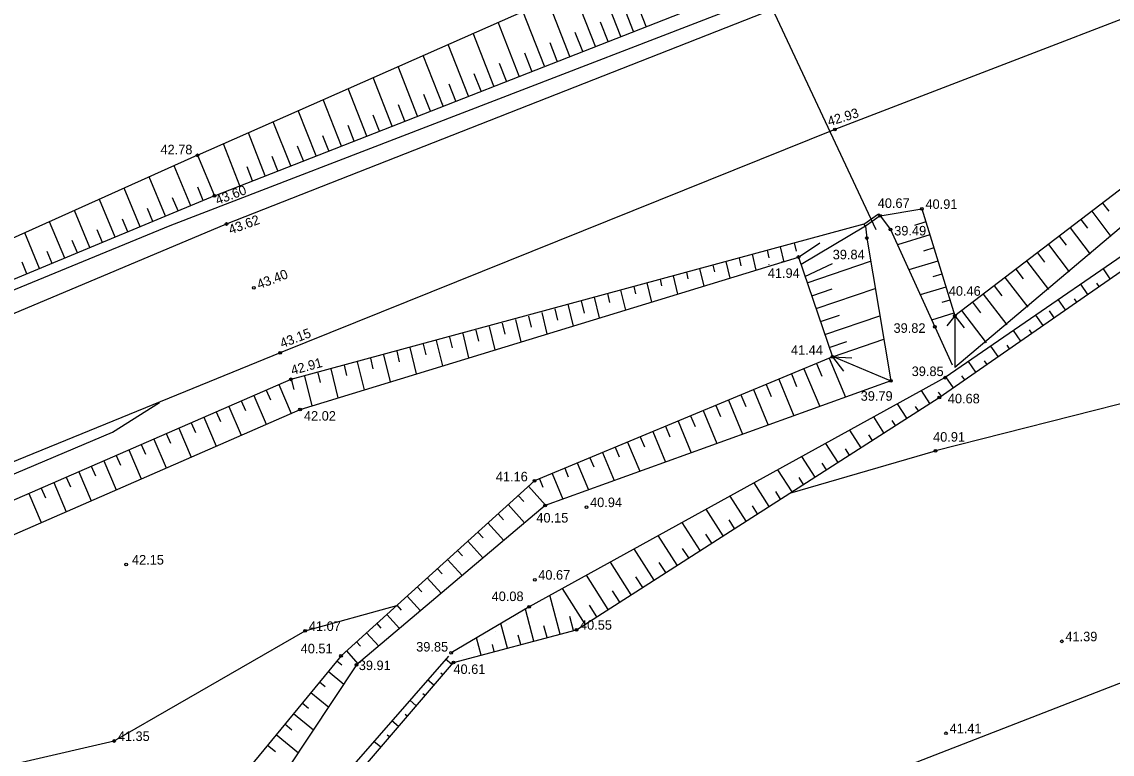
# Model space of a CAD drawing. Extents: x 642058 to 655509, y 6458707 to 6469679.
# Drawn here: x 642132.4 to 642212.3, y 6458766.1 to 6458819.8 of the extents above; entities that cross this region are included whole.
import ezdxf

# ---------------------------------------------------------------- set-up
doc = ezdxf.new("R2010")
doc.units = 0
for name, color, linetype in [('HALJASTUS', 7, 'Continuous'), ('KORGUS', 7, 'Continuous'), ('MOOTKORG', 7, 'Continuous'), ('RELJEEF', 7, 'Continuous'), ('TEE', 7, 'Continuous'), ('TRUUP', 7, 'Continuous')]:
    doc.layers.add(name, color=color, linetype=linetype)

msp = doc.modelspace()

# ---------------------------------------------------------------- linework, layer by layer
at = {"layer": 'HALJASTUS'}
for points in [[(642254.412, 6458814.569), (642226.877, 6458806.357), (642214.377, 6458792.151), (642199.345, 6458788.331)], [(642188.672, 6458785.232), (642199.345, 6458788.331)], [(642114.239, 6458761.324), (642139.127, 6458767.061), (642153.136, 6458775.134), (642159.839, 6458776.997)]]:
    msp.add_lwpolyline(points, dxfattribs=at)
at = {"layer": 'KORGUS'}
for centre in [(642191.975, 6458811.904), (642145.227, 6458810.007), (642146.481, 6458807.038), (642198.351, 6458806.081), (642195.286, 6458805.563), (642147.353, 6458804.972), (642196.038, 6458804.575), (642194.302, 6458803.942), (642189.298, 6458802.549), (642149.358, 6458800.291), (642200.757, 6458798.235), (642199.294, 6458797.425), (642151.293, 6458795.517), (642191.795, 6458795.233), (642152.089, 6458793.58), (642196.071, 6458793.467), (642200.051, 6458793.704), (642199.627, 6458792.243), (642152.751, 6458791.364), (642199.345, 6458788.331), (642169.952, 6458786.145), (642170.72, 6458784.335), (642173.761, 6458784.206), (642140, 6458780), (642169.961, 6458778.886), (642169.548, 6458776.902), (642153.136, 6458775.134), (642173.025, 6458775.218), (642208.61, 6458774.37), (642155.757, 6458773.305), (642163.829, 6458773.517), (642156.902, 6458772.654), (642163.999, 6458772.82), (642139.127, 6458767.061), (642200.116, 6458767.625)]:
    msp.add_circle(centre, 0.1, dxfattribs=at)
at = {"layer": 'RELJEEF'}
for p, q in [((642178.132, 6458819.456), (642176.423, 6458823.813)), ((642176.27, 6458818.725), (642174.592, 6458823.003)), ((642174.409, 6458817.995), (642172.762, 6458822.193)), ((642172.547, 6458817.264), (642170.931, 6458821.383)), ((642170.685, 6458816.534), (642169.1, 6458820.573)), ((642177.201, 6458819.091), (642176.637, 6458820.53)), ((642168.823, 6458815.803), (642167.27, 6458819.763)), ((642175.34, 6458818.36), (642174.785, 6458819.773)), ((642166.961, 6458815.073), (642165.439, 6458818.952)), ((642173.478, 6458817.63), (642172.934, 6458819.016)), ((642165.099, 6458814.343), (642163.609, 6458818.142)), ((642171.616, 6458816.899), (642171.082, 6458818.259)), ((642163.238, 6458813.612), (642161.778, 6458817.332)), ((642169.754, 6458816.169), (642169.231, 6458817.502)), ((642161.376, 6458812.882), (642159.948, 6458816.522)), ((642167.892, 6458815.438), (642167.38, 6458816.745)), ((642159.514, 6458812.151), (642158.117, 6458815.712)), ((642166.03, 6458814.708), (642165.528, 6458815.988)), ((642157.652, 6458811.421), (642156.286, 6458814.902)), ((642164.169, 6458813.977), (642163.677, 6458815.231)), ((642162.307, 6458813.247), (642161.825, 6458814.474)), ((642155.79, 6458810.69), (642154.456, 6458814.091)), ((642160.445, 6458812.516), (642159.974, 6458813.717)), ((642163.264, 6458813.84), (642163.264, 6458813.84)), ((642153.929, 6458809.96), (642152.625, 6458813.281)), ((642158.583, 6458811.786), (642158.123, 6458812.959)), ((642152.067, 6458809.229), (642150.795, 6458812.471)), ((642156.721, 6458811.055), (642156.271, 6458812.202)), ((642150.205, 6458808.499), (642148.964, 6458811.661)), ((642154.859, 6458810.325), (642154.42, 6458811.445)), ((642148.343, 6458807.768), (642147.134, 6458810.851)), ((642152.998, 6458809.594), (642152.568, 6458810.688)), ((642145.227, 6458810.007), (642146.481, 6458807.038)), ((642151.136, 6458808.864), (642150.717, 6458809.931)), ((642144.735, 6458806.311), (642143.517, 6458809.238)), ((642149.274, 6458808.134), (642148.866, 6458809.174)), ((642142.888, 6458805.543), (642141.692, 6458808.418)), ((642141.042, 6458804.775), (642139.867, 6458807.598)), ((642145.658, 6458806.695), (642145.249, 6458807.68)), ((642139.195, 6458804.006), (642138.042, 6458806.778)), ((642141.965, 6458805.159), (642141.57, 6458806.109)), ((642143.812, 6458805.927), (642143.409, 6458806.894)), ((642211.593, 6458806.51), (642212.052, 6458805.91)), ((642137.349, 6458803.238), (642136.217, 6458805.958)), ((642140.119, 6458804.39), (642139.731, 6458805.323)), ((642195.286, 6458805.563), (642198.351, 6458806.081)), ((642210.799, 6458805.903), (642212.206, 6458804.061)), ((642135.502, 6458802.47), (642134.392, 6458805.137)), ((642138.272, 6458803.622), (642137.891, 6458804.537)), ((642194.217, 6458804.806), (642189.497, 6458801.998)), ((642198.644, 6458805.125), (642197.809, 6458804.869)), ((642209.209, 6458804.689), (642210.681, 6458802.762)), ((642210.004, 6458805.296), (642210.484, 6458804.668)), ((642133.656, 6458801.701), (642132.567, 6458804.317)), ((642136.426, 6458802.854), (642136.052, 6458803.752)), ((642198.937, 6458804.169), (642196.556, 6458803.438)), ((642208.414, 6458804.082), (642208.916, 6458803.426)), ((642134.579, 6458802.085), (642134.213, 6458802.966)), ((642186.998, 6458803.044), (642187.132, 6458802.489)), ((642187.958, 6458803.304), (642188.23, 6458802.176)), ((642188.994, 6458803.585), (642189.139, 6458802.986)), ((642189.298, 6458802.549), (642190.871, 6458803.596)), ((642199.23, 6458803.213), (642198.478, 6458802.982)), ((642207.62, 6458803.475), (642209.157, 6458801.463)), ((642132.732, 6458801.317), (642132.373, 6458802.18)), ((642183.976, 6458802.224), (642184.269, 6458801.01)), ((642184.941, 6458802.486), (642185.081, 6458801.908)), ((642185.907, 6458802.748), (642186.185, 6458801.596)), ((642188.083, 6458802.256), (642188.101, 6458802.182)), ((642189.055, 6458802.49), (642189.056, 6458802.485)), ((642189.944, 6458800.656), (642194.589, 6458802.242)), ((642199.524, 6458802.257), (642197.392, 6458801.603)), ((642206.03, 6458802.261), (642207.632, 6458800.164)), ((642206.825, 6458802.868), (642207.348, 6458802.183)), ((642181.079, 6458801.439), (642181.195, 6458800.957)), ((642182.045, 6458801.701), (642182.353, 6458800.423)), ((642183.01, 6458801.963), (642183.132, 6458801.458)), ((642187.111, 6458802.021), (642187.121, 6458801.977)), ((642189.754, 6458801.123), (642191.795, 6458802.084)), ((642205.235, 6458801.655), (642205.78, 6458800.941)), ((642212.164, 6458800.953), (642211.654, 6458801.686)), ((642178.183, 6458800.654), (642178.521, 6458799.251)), ((642179.148, 6458800.916), (642179.264, 6458800.436)), ((642180.114, 6458801.177), (642180.437, 6458799.837)), ((642199.817, 6458801.3), (642199.148, 6458801.095)), ((642204.441, 6458801.048), (642206.108, 6458798.865)), ((642210.522, 6458799.812), (642210.007, 6458800.553)), ((642211.343, 6458800.382), (642211.172, 6458800.628)), ((642175.286, 6458799.868), (642175.446, 6458799.205)), ((642176.251, 6458800.13), (642176.605, 6458798.664)), ((642177.217, 6458800.392), (642177.35, 6458799.84)), ((642190.267, 6458799.71), (642191.764, 6458800.221)), ((642190.59, 6458798.763), (642194.926, 6458800.244)), ((642200.11, 6458800.344), (642198.227, 6458799.767)), ((642202.851, 6458799.834), (642204.583, 6458797.566)), ((642203.646, 6458800.441), (642204.212, 6458799.699)), ((642172.389, 6458799.083), (642172.773, 6458797.491)), ((642173.355, 6458799.345), (642173.577, 6458798.422)), ((642174.32, 6458799.607), (642174.689, 6458798.078)), ((642200.403, 6458799.388), (642199.817, 6458799.209)), ((642202.056, 6458799.227), (642202.644, 6458798.457)), ((642208.879, 6458798.67), (642208.359, 6458799.419)), ((642209.7, 6458799.241), (642209.528, 6458799.489)), ((642169.511, 6458798.222), (642169.708, 6458797.406)), ((642170.477, 6458798.48), (642170.857, 6458796.905)), ((642171.444, 6458798.738), (642171.642, 6458797.914)), ((642190.913, 6458797.817), (642192.307, 6458798.293)), ((642191.236, 6458796.87), (642195.264, 6458798.246)), ((642200.696, 6458798.432), (642199.063, 6458797.931)), ((642200.757, 6458798.235), (642200.183, 6458797.507)), ((642200.757, 6458798.235), (642200.755, 6458794.453)), ((642200.757, 6458798.235), (642201.444, 6458797.347)), ((642201.262, 6458798.62), (642203.058, 6458796.267)), ((642207.237, 6458797.529), (642206.711, 6458798.286)), ((642208.058, 6458798.1), (642207.705, 6458798.608)), ((642208.058, 6458798.1), (642207.884, 6458798.351)), ((642166.611, 6458797.45), (642167.025, 6458795.732)), ((642167.578, 6458797.707), (642167.773, 6458796.898)), ((642168.544, 6458797.965), (642168.941, 6458796.319)), ((642163.712, 6458796.677), (642163.903, 6458795.883)), ((642164.678, 6458796.935), (642165.109, 6458795.146)), ((642165.645, 6458797.192), (642165.838, 6458796.391)), ((642191.795, 6458795.233), (642195.56, 6458796.53)), ((642205.594, 6458796.388), (642205.063, 6458797.152)), ((642206.415, 6458796.959), (642206.239, 6458797.212)), ((642160.812, 6458795.904), (642161.277, 6458793.973)), ((642161.778, 6458796.162), (642161.968, 6458795.375)), ((642162.745, 6458796.419), (642163.193, 6458794.56)), ((642191.559, 6458795.924), (642192.85, 6458796.365)), ((642203.952, 6458795.247), (642203.415, 6458796.019)), ((642204.773, 6458795.818), (642204.595, 6458796.074)), ((642157.912, 6458795.132), (642158.098, 6458794.359)), ((642158.879, 6458795.389), (642159.361, 6458793.387)), ((642159.845, 6458795.647), (642160.033, 6458794.867)), ((642191.546, 6458795.129), (642192.738, 6458792.266)), ((642191.795, 6458795.233), (642192.589, 6458794.173)), ((642191.795, 6458795.233), (642193.204, 6458795.159)), ((642191.895, 6458795.233), (642196.071, 6458793.467)), ((642203.13, 6458794.677), (642202.951, 6458794.935)), ((642155.013, 6458794.359), (642155.529, 6458792.214)), ((642155.979, 6458794.616), (642156.164, 6458793.851)), ((642156.946, 6458794.874), (642157.445, 6458792.801)), ((642189.7, 6458794.361), (642190.854, 6458791.588)), ((642190.623, 6458794.745), (642191.014, 6458793.806)), ((642202.309, 6458794.106), (642201.768, 6458794.885)), ((642152.113, 6458793.586), (642152.295, 6458792.832)), ((642153.085, 6458793.82), (642153.613, 6458791.628)), ((642154.057, 6458794.054), (642154.229, 6458793.343)), ((642187.853, 6458793.593), (642188.97, 6458790.909)), ((642188.777, 6458793.977), (642189.155, 6458793.067)), ((642200.666, 6458792.965), (642200.115, 6458793.759)), ((642201.488, 6458793.536), (642201.285, 6458793.827)), ((642150.278, 6458792.791), (642150.584, 6458792.089)), ((642151.195, 6458793.19), (642152.111, 6458791.085)), ((642186.007, 6458792.825), (642187.086, 6458790.23)), ((642186.93, 6458793.209), (642187.296, 6458792.329)), ((642198.938, 6458791.802), (642198.328, 6458792.755)), ((642199.777, 6458792.347), (642199.575, 6458792.638)), ((642148.444, 6458791.993), (642148.75, 6458791.29)), ((642149.361, 6458792.392), (642150.279, 6458790.284)), ((642184.16, 6458792.056), (642185.202, 6458789.552)), ((642185.083, 6458792.441), (642185.437, 6458791.591)), ((642197.254, 6458790.724), (642196.572, 6458791.788)), ((642197.971, 6458791.728), (642197.971, 6458791.728)), ((642198.926, 6458792.025), (642198.926, 6458792.025)), ((642199.845, 6458792.394), (642199.845, 6458792.394)), ((642146.61, 6458791.195), (642146.917, 6458790.491)), ((642147.527, 6458791.594), (642148.446, 6458789.483)), ((642182.314, 6458791.288), (642183.318, 6458788.873)), ((642183.237, 6458791.672), (642183.578, 6458790.852)), ((642198.096, 6458791.263), (642197.881, 6458791.599)), ((642144.776, 6458790.397), (642145.083, 6458789.691)), ((642145.693, 6458790.796), (642146.614, 6458788.682)), ((642179.544, 6458790.136), (642179.86, 6458789.376)), ((642180.467, 6458790.52), (642181.434, 6458788.195)), ((642181.39, 6458790.904), (642181.719, 6458790.114)), ((642195.569, 6458789.646), (642194.817, 6458790.821)), ((642196.411, 6458790.185), (642196.172, 6458790.558)), ((642142.943, 6458789.598), (642143.25, 6458788.892)), ((642143.86, 6458789.997), (642144.781, 6458787.881)), ((642177.697, 6458789.367), (642178.001, 6458788.637)), ((642178.621, 6458789.752), (642179.551, 6458787.516)), ((642193.884, 6458788.568), (642193.061, 6458789.854)), ((642194.727, 6458789.107), (642194.464, 6458789.517)), ((642141.109, 6458788.8), (642141.417, 6458788.093)), ((642142.026, 6458789.199), (642142.948, 6458787.08)), ((642175.851, 6458788.599), (642176.142, 6458787.899)), ((642176.774, 6458788.983), (642177.667, 6458786.837)), ((642192.2, 6458787.49), (642191.306, 6458788.887)), ((642139.275, 6458788.002), (642139.583, 6458787.294)), ((642140.192, 6458788.401), (642141.116, 6458786.279)), ((642174.004, 6458787.831), (642174.283, 6458787.161)), ((642174.927, 6458788.215), (642175.783, 6458786.159)), ((642190.515, 6458786.412), (642189.55, 6458787.92)), ((642193.042, 6458788.029), (642192.756, 6458788.476)), ((642137.441, 6458787.204), (642137.75, 6458786.495)), ((642138.358, 6458787.603), (642139.283, 6458785.478)), ((642172.158, 6458787.063), (642172.424, 6458786.422)), ((642173.081, 6458787.447), (642173.899, 6458785.48)), ((642188.831, 6458785.334), (642187.795, 6458786.953)), ((642191.358, 6458786.951), (642191.048, 6458787.435)), ((642135.608, 6458786.405), (642135.916, 6458785.696)), ((642136.524, 6458786.804), (642137.45, 6458784.677)), ((642170.311, 6458786.294), (642170.565, 6458785.684)), ((642171.234, 6458786.679), (642172.015, 6458784.802)), ((642189.673, 6458785.873), (642189.339, 6458786.394)), ((642133.774, 6458785.607), (642134.083, 6458784.897)), ((642134.691, 6458786.006), (642135.618, 6458783.876)), ((642169.499, 6458785.735), (642170.754, 6458784.347)), ((642187.146, 6458784.255), (642186.039, 6458785.986)), ((642187.988, 6458784.794), (642187.631, 6458785.353)), ((642132.857, 6458785.208), (642133.785, 6458783.075)), ((642168.757, 6458785.064), (642169.165, 6458784.613)), ((642185.462, 6458783.177), (642184.283, 6458785.019)), ((642167.274, 6458783.723), (642167.667, 6458783.288)), ((642168.016, 6458784.393), (642169.217, 6458783.065)), ((642183.777, 6458782.099), (642182.528, 6458784.051)), ((642186.304, 6458783.716), (642185.923, 6458784.312)), ((642166.532, 6458783.052), (642167.689, 6458781.773)), ((642182.093, 6458781.021), (642180.772, 6458783.084)), ((642184.619, 6458782.638), (642184.215, 6458783.271)), ((642165.791, 6458782.381), (642166.169, 6458781.963)), ((642182.935, 6458781.56), (642182.507, 6458782.229)), ((642165.049, 6458781.71), (642166.161, 6458780.481)), ((642180.408, 6458779.943), (642179.017, 6458782.117)), ((642164.308, 6458781.039), (642164.671, 6458780.638)), ((642178.723, 6458778.865), (642177.261, 6458781.15)), ((642181.25, 6458780.482), (642180.798, 6458781.188)), ((642163.566, 6458780.368), (642164.633, 6458779.189)), ((642177.039, 6458777.787), (642175.505, 6458780.183)), ((642179.566, 6458779.404), (642179.09, 6458780.147)), ((642162.083, 6458779.027), (642163.104, 6458777.897)), ((642162.824, 6458779.697), (642163.172, 6458779.313)), ((642175.354, 6458776.709), (642173.75, 6458779.216)), ((642177.881, 6458778.326), (642177.382, 6458779.106)), ((642161.341, 6458778.356), (642161.674, 6458777.988)), ((642169.938, 6458778.778), (642169.938, 6458778.778)), ((642173.67, 6458775.631), (642171.994, 6458778.249)), ((642160.6, 6458777.685), (642161.576, 6458776.605)), ((642171.832, 6458774.901), (642171.077, 6458777.744)), ((642176.197, 6458777.248), (642175.674, 6458778.065)), ((642159.858, 6458777.014), (642160.176, 6458776.663)), ((642169.899, 6458774.388), (642169.274, 6458776.739)), ((642169.481, 6458776.852), (642169.481, 6458776.852)), ((642174.512, 6458776.17), (642173.965, 6458777.024)), ((642159.116, 6458776.343), (642160.048, 6458775.314)), ((642168.675, 6458776.259), (642168.675, 6458776.259)), ((642172.798, 6458775.158), (642172.525, 6458776.186)), ((642157.633, 6458775.002), (642158.519, 6458774.022)), ((642158.375, 6458775.672), (642158.678, 6458775.338)), ((642167.064, 6458775.075), (642167.064, 6458775.075)), ((642167.966, 6458773.874), (642167.486, 6458775.681)), ((642167.87, 6458775.667), (642167.87, 6458775.667)), ((642170.865, 6458774.644), (642170.635, 6458775.512)), ((642156.892, 6458774.331), (642157.179, 6458774.012)), ((642166.033, 6458773.361), (642165.698, 6458774.623)), ((642166.258, 6458774.482), (642166.258, 6458774.482)), ((642166.999, 6458773.617), (642166.864, 6458774.129)), ((642168.932, 6458774.131), (642168.748, 6458774.824)), ((642156.15, 6458773.66), (642156.991, 6458772.73)), ((642165.453, 6458773.89), (642165.453, 6458773.89)), ((642155.458, 6458772.941), (642155.811, 6458772.651)), ((642163.872, 6458772.672), (642163.425, 6458773.055)), ((642163.872, 6458772.672), (642163.872, 6458772.672)), ((642164.647, 6458773.297), (642164.647, 6458773.297)), ((642154.823, 6458772.169), (642155.963, 6458771.231)), ((642163.221, 6458771.913), (642163.07, 6458772.042)), ((642163.221, 6458771.913), (642163.221, 6458771.913)), ((642154.188, 6458771.397), (642154.595, 6458771.062)), ((642162.571, 6458771.153), (642162.109, 6458771.549)), ((642162.571, 6458771.153), (642162.571, 6458771.153)), ((642153.552, 6458770.625), (642154.856, 6458769.552)), ((642161.92, 6458770.394), (642161.764, 6458770.528)), ((642161.92, 6458770.394), (642161.92, 6458770.394)), ((642152.917, 6458769.852), (642153.379, 6458769.473)), ((642161.269, 6458769.635), (642160.793, 6458770.043)), ((642161.269, 6458769.635), (642161.269, 6458769.635)), ((642152.282, 6458769.08), (642153.748, 6458767.874)), ((642159.968, 6458768.116), (642159.477, 6458768.536)), ((642160.619, 6458768.875), (642160.457, 6458769.013)), ((642160.619, 6458768.875), (642160.619, 6458768.875)), ((642151.646, 6458768.308), (642152.162, 6458767.883)), ((642159.968, 6458768.116), (642159.968, 6458768.116)), ((642151.011, 6458767.536), (642152.641, 6458766.195)), ((642158.667, 6458766.597), (642158.161, 6458767.03)), ((642159.317, 6458767.356), (642159.151, 6458767.499)), ((642159.317, 6458767.356), (642159.317, 6458767.356)), ((642150.376, 6458766.763), (642150.946, 6458766.294)), ((642158.667, 6458766.597), (642158.667, 6458766.597))]:
    msp.add_line(p, q, dxfattribs=at)
for points in [[(642145.227, 6458810.007), (642182.437, 6458826.475), (642222.545, 6458838.915), (642263.808, 6458852.589), (642308.13, 6458867.735), (642359.577, 6458886.625), (642403.664, 6458899.367), (642447.593, 6458911.698), (642490.361, 6458926.264), (642533.617, 6458939.47)], [(642146.481, 6458807.038), (642186.548, 6458822.758), (642223.507, 6458836.906), (642264.627, 6458851.14), (642308.576, 6458866.243), (642360.701, 6458883.951), (642404.536, 6458897.153), (642448.077, 6458910.301), (642490.959, 6458923.893), (642535.156, 6458936.352)], [(642366.858, 6458866.688), (642314.719, 6458846.362), (642270.782, 6458834.257), (642230.977, 6458819.636), (642217.814, 6458808.839), (642200.755, 6458794.453)], [(642269.914, 6458836.464), (642229.225, 6458822.896), (642216.446, 6458810.216), (642200.757, 6458798.235)], [(642230.977, 6458819.636), (642218.901, 6458806.671), (642200.051, 6458793.704)], [(642163.999, 6458772.82), (642173.025, 6458775.218), (642199.627, 6458792.243), (642219.757, 6458806.228), (642229.634, 6458812.677), (642232.809, 6458813.785)], [(642145.227, 6458810.007), (642104.714, 6458791.799), (642063.815, 6458776.808), (642058.428, 6458774.008)], [(642146.481, 6458807.038), (642105.459, 6458789.969), (642066, 6458771.756)], [(642195.286, 6458805.563), (642196.038, 6458804.575), (642200.559, 6458794.645)], [(642198.351, 6458806.081), (642200.757, 6458798.235)], [(642194.101, 6458804.969), (642152.089, 6458793.58), (642111.867, 6458776.071), (642072.41, 6458758.412), (642059.815, 6458752.437)], [(642194.217, 6458804.806), (642194.302, 6458803.942), (642196.071, 6458793.467), (642170.72, 6458784.335), (642156.902, 6458772.654), (642136.463, 6458741.86)], [(642060.018, 6458749.273), (642073.543, 6458756), (642112.641, 6458773.835), (642152.751, 6458791.364), (642189.298, 6458802.549)], [(642189.298, 6458802.549), (642191.795, 6458795.233), (642169.952, 6458786.145), (642155.757, 6458773.305), (642138.975, 6458752.906), (642133.864, 6458744.256)], [(642200.051, 6458793.704), (642169.548, 6458776.902), (642163.829, 6458773.517)], [(642137.618, 6458742.029), (642163.999, 6458772.82)], [(642163.628, 6458773.287), (642137.878, 6458743.814)]]:
    msp.add_lwpolyline(points, dxfattribs=at)
at = {"layer": 'TEE'}
for points in [[(642058.928, 6458766.223), (642066.825, 6458769.999), (642106.553, 6458787.812), (642147.353, 6458804.972), (642188.095, 6458820.999), (642224.397, 6458834.627), (642265.371, 6458849.168), (642309.351, 6458863.859), (642361.866, 6458880.885), (642405.307, 6458894.416), (642449.012, 6458907.72), (642491.871, 6458920.417), (642535.894, 6458934.029)], [(642397.221, 6458875.751), (642394.339, 6458880.834), (642365.636, 6458871.66), (642312.516, 6458854.49), (642268.393, 6458840.016), (642227.677, 6458825.667), (642191.975, 6458811.904)], [(642264.268, 6458850.393), (642256.922, 6458847.767), (642220.478, 6458834.5), (642186.063, 6458821.371), (642143.213, 6458804.834), (642119.134, 6458794.946), (642105.725, 6458788.968), (642065.891, 6458771.09), (642058.831, 6458767.733)], [(642191.975, 6458811.904), (642151.293, 6458795.517), (642110.464, 6458778.863), (642071.054, 6458761.169), (642059.615, 6458755.54)], [(642059.719, 6458753.918), (642073.018, 6458760.303), (642113.45, 6458779.2), (642130.5, 6458786.125), (642139, 6458789.7), (642142.45, 6458791.875)]]:
    msp.add_lwpolyline(points, dxfattribs=at)
at = {"layer": 'TRUUP'}
for points in [[(642065.1, 6458706.902), (642092.919, 6458721.512), (642157.601, 6458749.841), (642252.442, 6458786.669), (642460.058, 6458853.198), (642460.224, 6458853.248)], [(642194.998, 6458804.55), (642183.861, 6458828.319)], [(642194.217, 6458804.806), (642194.101, 6458804.969), (642195.17, 6458805.727)], [(642195.17, 6458805.727), (642195.286, 6458805.563), (642194.217, 6458804.806)]]:
    msp.add_lwpolyline(points, dxfattribs=at)

# ---------------------------------------------------------------- texts
at = {"layer": 'KORGUS'}
msp.add_text('42.15', height=0.7, dxfattribs=at).set_placement((642140.43, 6458780))
at = {"layer": 'MOOTKORG'}
for s, rotation, p in [(' 42.93', 17.11843, (642191.3, 6458812.06)), (' 43.60', 20.79033, (642146.46, 6458806.27)), (' 43.62', 20.12345, (642147.42, 6458804.11)), (' 43.40', 21.02318, (642149.51, 6458800.09)), (' 43.15', 20.97938, (642151.2, 6458795.77)), (' 42.91', 15.27537, (642151.94, 6458793.82))]:
    msp.add_text(s, height=0.7, rotation=rotation, dxfattribs=at).set_placement(p)
for s, p in [(' 42.78', (642142.26, 6458810.08)), (' 40.67', (642194.85, 6458806.15)), (' 40.91', (642198.35, 6458806.08)), (' 39.49', (642196.06, 6458804.13)), (' 39.84', (642191.55, 6458802.38)), (' 41.94', (642186.79, 6458801.02)), (' 40.46', (642200.06, 6458799.71)), (' 39.82', (642196.01, 6458796.99)), (' 41.44', (642188.49, 6458795.38)), (' 39.85', (642197.34, 6458793.82)), (' 39.79', (642193.6, 6458792.01)), (' 40.68', (642199.99, 6458791.82)), (' 42.02', (642152.78, 6458790.55)), (' 40.91', (642198.91, 6458789.01)), (' 41.16', (642166.85, 6458786.1)), (' 40.94', (642173.76, 6458784.21)), (' 40.15', (642169.82, 6458783.08)), (' 40.67', (642169.96, 6458778.89)), (' 40.08', (642166.54, 6458777.32)), (' 41.07', (642153.14, 6458775.13)), (' 40.55', (642173.02, 6458775.22)), (' 41.39', (642208.61, 6458774.37)), (' 40.51', (642152.54, 6458773.49)), (' 39.85', (642161.01, 6458773.62)), (' 39.91', (642156.8, 6458772.26)), (' 40.61', (642163.74, 6458771.98)), (' 41.35', (642139.13, 6458767.06)), (' 41.41', (642200.12, 6458767.63))]:
    msp.add_text(s, height=0.7, dxfattribs=at).set_placement(p)

doc.saveas('drawing.dxf')
